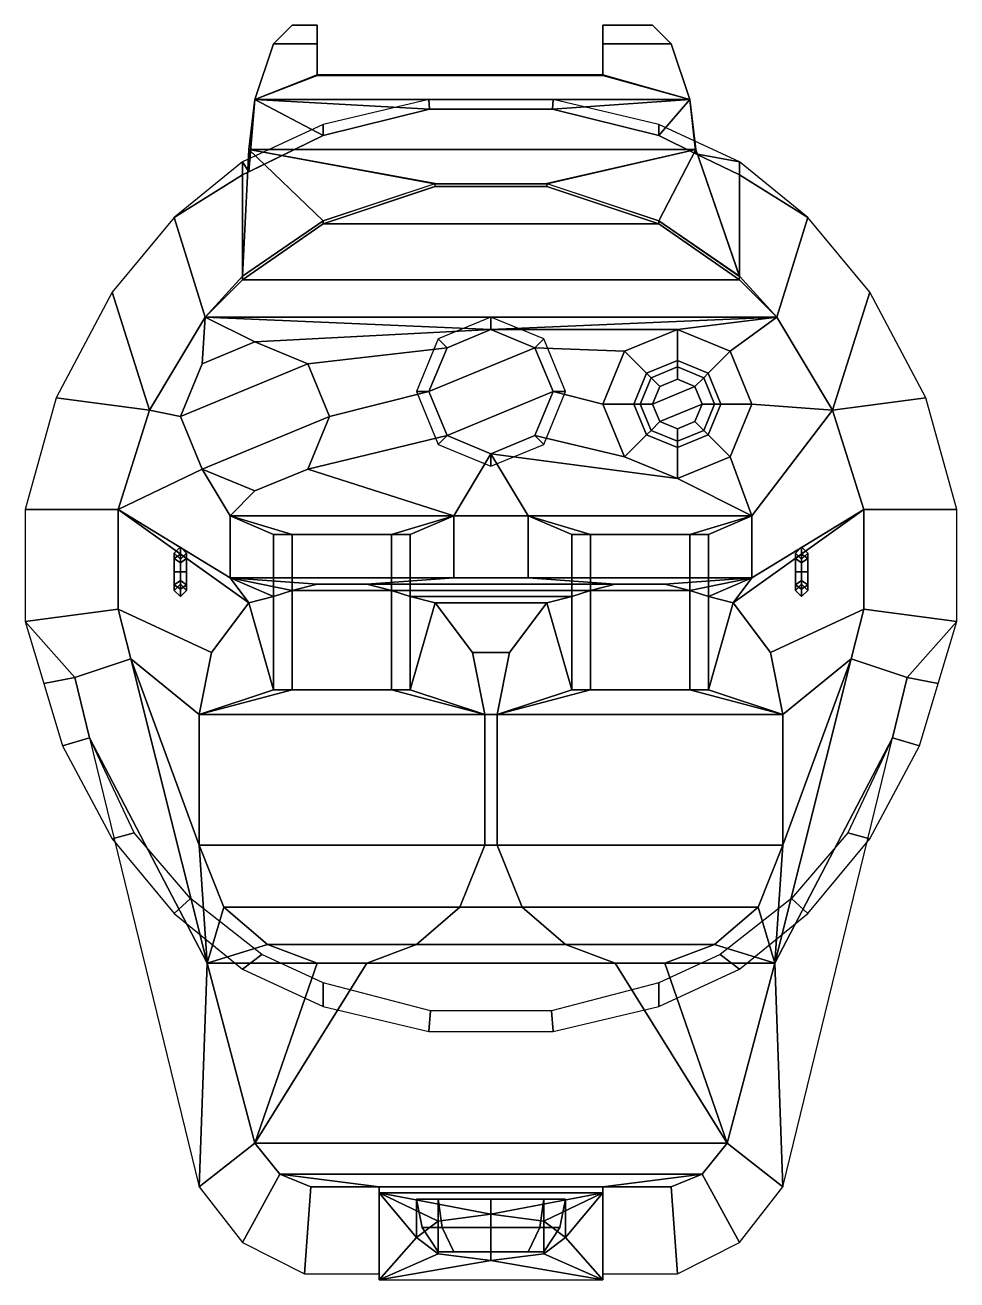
# Model space of a CAD drawing. Extents: x -0.75 to 0.75, y -1.14 to 0.88.
import ezdxf

# ---------------------------------------------------------------- set-up
doc = ezdxf.new("R2010")
doc.units = 0
doc.layers.add('TURRET', color=2, linetype='CONTINUOUS')

msp = doc.modelspace()

# ---------------------------------------------------------------- linework, layer by layer
at = {"layer": 'TURRET'}
for points in [[(-0.35, 0.85, 0.26), (-0.35, 0.85, 0.47), (-0.32, 0.88, 0.38), (-0.32, 0.88, 0.32)], [(-0.35, 0.85, 0.26), (-0.32, 0.88, 0.32), (-0.28, 0.88, 0.32), (-0.28, 0.85, 0.26)], [(-0.32, 0.88, 0.38), (-0.35, 0.85, 0.47), (-0.28, 0.85, 0.47), (-0.28, 0.88, 0.38)], [(-0.32, 0.88, 0.32), (-0.32, 0.88, 0.38), (-0.28, 0.88, 0.38), (-0.28, 0.88, 0.32)], [(-0.28, 0.88, 0.32), (-0.28, 0.88, 0.38), (-0.28, 0.85, 0.47), (-0.28, 0.85, 0.26)], [(0.26, 0.88, 0.38), (0.26, 0.88, 0.32), (0.18, 0.88, 0.32), (0.18, 0.88, 0.38)], [(0.26, 0.88, 0.32), (0.29, 0.85, 0.26), (0.18, 0.85, 0.26), (0.18, 0.88, 0.32)], [(0.29, 0.85, 0.47), (0.26, 0.88, 0.38), (0.18, 0.88, 0.38), (0.18, 0.85, 0.47)], [(0.18, 0.88, 0.38), (0.18, 0.88, 0.32), (0.18, 0.85, 0.26), (0.18, 0.85, 0.47)], [(0.29, 0.85, 0.47), (0.29, 0.85, 0.26), (0.26, 0.88, 0.32), (0.26, 0.88, 0.38)], [(-0.38, 0.76, 0.17), (-0.38, 0.76, 0.54), (-0.35, 0.85, 0.47), (-0.35, 0.85, 0.26)], [(-0.38, 0.76, 0.17), (-0.35, 0.85, 0.26), (-0.28, 0.85, 0.26), (-0.28, 0.8, 0.21)], [(-0.35, 0.85, 0.47), (-0.38, 0.76, 0.54), (-0.28, 0.7986, 0.51), (-0.28, 0.85, 0.47)], [(-0.28, 0.85, 0.26), (-0.28, 0.85, 0.47), (-0.28, 0.7986, 0.51), (-0.28, 0.8, 0.21)], [(0.29, 0.85, 0.26), (0.32, 0.76, 0.17), (0.18, 0.8, 0.2), (0.18, 0.85, 0.26)], [(0.32, 0.76, 0.54), (0.29, 0.85, 0.47), (0.18, 0.85, 0.47), (0.18, 0.7986, 0.51)], [(0.18, 0.85, 0.47), (0.18, 0.85, 0.26), (0.18, 0.8, 0.2), (0.18, 0.7986, 0.51)], [(0.32, 0.76, 0.54), (0.32, 0.76, 0.17), (0.29, 0.85, 0.26), (0.29, 0.85, 0.47)], [(0.32, 0.76, 0.17), (-0.38, 0.76, 0.17), (-0.28, 0.8, 0.21), (0.18, 0.8, 0.2)], [(-0.38, 0.76, 0.54), (0.32, 0.76, 0.54), (0.18, 0.7986, 0.51), (-0.28, 0.7986, 0.51)], [(0.18, 0.8, 0.2), (-0.28, 0.8, 0.21), (-0.28, 0.7986, 0.51), (0.18, 0.7986, 0.51)], [(-0.4, 0.6389, 0.09), (-0.39, 0.6438, 0.09), (-0.38, 0.76, 0.17), (-0.27, 0.7022, 0.09)], [(-0.39, 0.6438, 0.09), (-0.39, 0.68, 0.58), (-0.38, 0.76, 0.54), (-0.38, 0.76, 0.17)], [(-0.39, 0.68, 0.58), (0.33, 0.68, 0.58), (0.32, 0.76, 0.54), (-0.38, 0.76, 0.54)], [(0.0989, 0.7444, 0.09), (-0.0989, 0.7444, 0.09), (-0.38, 0.76, 0.17), (0.32, 0.76, 0.17)], [(-0.27, 0.7022, 0.09), (-0.38, 0.76, 0.17), (-0.38, 0.76, 0.17), (-0.0989, 0.7444, 0.09)], [(-0.27, 0.72, 0.02), (-0.27, 0.7022, 0.09), (-0.0989, 0.7444, 0.09), (-0.1, 0.76, 0.02)], [(-0.1, 0.76, 0.02), (-0.0989, 0.7444, 0.09), (0.0989, 0.7444, 0.09), (0.1, 0.76, 0.02)], [(0.1, 0.76, 0.02), (0.0989, 0.7444, 0.09), (0.27, 0.7022, 0.09), (0.27, 0.72, 0.02)], [(0.0989, 0.7444, 0.09), (0.32, 0.76, 0.17), (0.32, 0.76, 0.17), (0.27, 0.7022, 0.09)], [(0.27, 0.7022, 0.09), (0.32, 0.76, 0.17), (0.32, 0.76, 0.17), (0.33, 0.673, 0.09)], [(0.33, 0.68, 0.58), (0.33, 0.673, 0.09), (0.32, 0.76, 0.17), (0.32, 0.76, 0.54)], [(-0.4, 0.66, 0.02), (-0.39, 0.6438, 0.09), (-0.27, 0.7022, 0.09), (-0.27, 0.72, 0.02)], [(0.27, 0.72, 0.02), (0.27, 0.7022, 0.09), (0.33, 0.673, 0.09), (0.4, 0.66, 0.02)], [(-0.4, 0.6389, 0.09), (-0.4, 0.476, 0.63), (-0.39, 0.68, 0.58), (-0.39, 0.6438, 0.09)], [(-0.39, 0.68, 0.58), (-0.4, 0.476, 0.63), (-0.27, 0.5651, 0.63), (-0.39, 0.68, 0.58)], [(-0.39, 0.68, 0.58), (-0.0903, 0.6244, 0.63), (0.0897, 0.6244, 0.63), (0.33, 0.68, 0.58)], [(-0.39, 0.68, 0.58), (-0.27, 0.5651, 0.63), (-0.09, 0.6251, 0.63), (-0.39, 0.68, 0.58)], [(0.33, 0.68, 0.58), (0.09, 0.6251, 0.63), (0.27, 0.5651, 0.63), (0.33, 0.68, 0.58)], [(0.33, 0.68, 0.58), (0.27, 0.5651, 0.63), (0.4, 0.4751, 0.63), (0.33, 0.68, 0.58)], [(0.4, 0.476, 0.63), (0.4, 0.6389, 0.09), (0.33, 0.673, 0.09), (0.33, 0.68, 0.58)], [(0.4, 0.66, 0.02), (0.33, 0.673, 0.09), (0.4, 0.6389, 0.09), (0.4, 0.66, 0.02)], [(-0.51, 0.57, 0.02), (-0.51, 0.57, 0.02), (-0.4, 0.6389, 0.09), (-0.4, 0.66, 0.02)], [(-0.4, 0.66, 0.02), (-0.4, 0.6389, 0.09), (-0.39, 0.6438, 0.09), (-0.4, 0.66, 0.02)], [(0.4, 0.66, 0.02), (0.4, 0.6389, 0.09), (0.51, 0.57, 0.02)], [(-0.51, 0.57, 0.02), (-0.46, 0.41, 0.65), (-0.4, 0.476, 0.63), (-0.4, 0.6389, 0.09)], [(0.46, 0.41, 0.65), (0.51, 0.57, 0.02), (0.4, 0.6389, 0.09), (0.4, 0.476, 0.63)], [(-0.27, 0.5651, 0.63), (-0.27, 0.56, 0.65), (-0.09, 0.62, 0.65), (-0.0903, 0.6244, 0.63)], [(-0.0906, 0.62, 0.65), (-0.27, 0.56, 0.65), (0.27, 0.56, 0.65), (0.09, 0.62, 0.65)], [(-0.0903, 0.6244, 0.63), (-0.09, 0.62, 0.65), (0.09, 0.62, 0.65), (0.0903, 0.6244, 0.63)], [(0.0903, 0.6244, 0.63), (0.09, 0.62, 0.65), (0.27, 0.56, 0.65), (0.27, 0.5651, 0.63)], [(-0.61, 0.45, 0.02), (-0.55, 0.26, 0.65), (-0.46, 0.41, 0.65), (-0.51, 0.57, 0.02)], [(0.55, 0.26, 0.65), (0.61, 0.45, 0.02), (0.51, 0.57, 0.02), (0.46, 0.41, 0.65)], [(-0.4, 0.476, 0.63), (-0.4, 0.47, 0.65), (-0.27, 0.56, 0.65), (-0.27, 0.5651, 0.63)], [(-0.27, 0.56, 0.65), (-0.4, 0.47, 0.65), (0.4, 0.47, 0.65), (0.27, 0.56, 0.65)], [(0.27, 0.5651, 0.63), (0.27, 0.56, 0.65), (0.4, 0.47, 0.65), (0.4, 0.476, 0.63)], [(-0.46, 0.41, 0.65), (-0.46, 0.41, 0.65), (-0.4, 0.47, 0.65), (-0.4, 0.476, 0.63)], [(-0.4, 0.47, 0.65), (-0.46, 0.41, 0.65), (0.46, 0.41, 0.65), (0.4, 0.47, 0.65)], [(-0.7, 0.28, 0.02), (-0.55, 0.26, 0.65), (-0.55, 0.26, 0.65), (-0.61, 0.45, 0.02)], [(0.55, 0.26, 0.65), (0.7, 0.28, 0.02), (0.61, 0.45, 0.02), (0.55, 0.26, 0.65)], [(-0.46, 0.41, 0.65), (-0.55, 0.26, 0.65), (-0.5, 0.25, 0.65), (-0.4649, 0.3349, 0.65)], [(-0.46, 0.41, 0.65), (-0.46, 0.41, 0.65), (-0.4649, 0.3349, 0.65), (-0.38, 0.37, 0.65)], [(0, 0.39, 0.65), (-0.46, 0.41, 0.65), (-0.46, 0.41, 0.65), (-0.38, 0.37, 0.65)], [(0.46, 0.41, 0.65), (-0.46, 0.41, 0.65), (-0.46, 0.41, 0.65), (0, 0.39, 0.65)], [(0, 0.41, 0.69), (-0.0849, 0.3749, 0.69), (-0.0707, 0.3607, 0.73), (0, 0.39, 0.73)], [(0.0849, 0.3749, 0.69), (0, 0.41, 0.69), (0, 0.39, 0.73), (0.0707, 0.3607, 0.73)], [(0.46, 0.41, 0.65), (0.46, 0.41, 0.65), (0, 0.39, 0.65), (0.3, 0.39, 0.65)], [(0.46, 0.41, 0.65), (0.46, 0.41, 0.65), (0.3, 0.39, 0.65), (0.3849, 0.3549, 0.65)], [(0.55, 0.26, 0.65), (0.46, 0.41, 0.65), (0.3849, 0.3549, 0.65), (0.42, 0.27, 0.65)], [(-0.0707, 0.3607, 0.65), (0, 0.39, 0.65), (-0.38, 0.37, 0.65), (-0.2951, 0.3349, 0.65)], [(0, 0.39, 0.73), (-0.0707, 0.3607, 0.73), (-0.1, 0.29, 0.73), (0.0707, 0.3607, 0.73)], [(0, 0.39, 0.65), (-0.0707, 0.3607, 0.65), (-0.0707, 0.3607, 0.69), (0, 0.39, 0.69)], [(0.0707, 0.3607, 0.65), (0, 0.39, 0.65), (0, 0.39, 0.69), (0.0707, 0.3607, 0.69)], [(0.2151, 0.3549, 0.65), (0.3, 0.39, 0.65), (0, 0.39, 0.65), (0.0707, 0.3607, 0.65)], [(0.3, 0.39, 0.65), (0.2151, 0.3549, 0.65), (0.2151, 0.3549, 0.67), (0.3, 0.39, 0.67)], [(0.3, 0.39, 0.67), (0.2151, 0.3549, 0.67), (0.2505, 0.3195, 0.67), (0.3, 0.34, 0.67)], [(0.3849, 0.3549, 0.65), (0.3, 0.39, 0.65), (0.3, 0.39, 0.67), (0.3849, 0.3549, 0.67)], [(0.3849, 0.3549, 0.67), (0.3, 0.39, 0.67), (0.3, 0.34, 0.67), (0.3495, 0.3195, 0.67)], [(-0.38, 0.37, 0.67), (-0.4649, 0.3349, 0.67), (-0.5, 0.25, 0.67), (-0.2951, 0.3349, 0.67)], [(-0.38, 0.37, 0.65), (-0.4649, 0.3349, 0.65), (-0.4649, 0.3349, 0.67), (-0.38, 0.37, 0.67)], [(-0.2951, 0.3349, 0.65), (-0.38, 0.37, 0.65), (-0.38, 0.37, 0.67), (-0.2951, 0.3349, 0.67)], [(-0.0849, 0.3749, 0.69), (-0.12, 0.29, 0.69), (-0.1, 0.29, 0.73), (-0.0707, 0.3607, 0.73)], [(0.12, 0.29, 0.69), (0.0849, 0.3749, 0.69), (0.0707, 0.3607, 0.73), (0.1, 0.29, 0.73)], [(-0.1, 0.29, 0.65), (-0.0707, 0.3607, 0.65), (-0.2951, 0.3349, 0.65), (-0.26, 0.25, 0.65)], [(-0.0707, 0.3607, 0.65), (-0.1, 0.29, 0.65), (-0.1, 0.29, 0.69), (-0.0707, 0.3607, 0.69)], [(0.0707, 0.3607, 0.73), (-0.1, 0.29, 0.73), (-0.0707, 0.2193, 0.73), (0.1, 0.29, 0.73)], [(0.1, 0.29, 0.65), (0.0707, 0.3607, 0.65), (0.0707, 0.3607, 0.69), (0.1, 0.29, 0.69)], [(0.18, 0.27, 0.65), (0.2151, 0.3549, 0.65), (0.0707, 0.3607, 0.65), (0.1, 0.29, 0.65)], [(0.2151, 0.3549, 0.65), (0.18, 0.27, 0.65), (0.18, 0.27, 0.67), (0.2151, 0.3549, 0.67)], [(0.2151, 0.3549, 0.67), (0.18, 0.27, 0.67), (0.23, 0.27, 0.67), (0.2505, 0.3195, 0.67)], [(0.42, 0.27, 0.67), (0.3849, 0.3549, 0.67), (0.3495, 0.3195, 0.67), (0.37, 0.27, 0.67)], [(0.42, 0.27, 0.65), (0.3849, 0.3549, 0.65), (0.3849, 0.3549, 0.67), (0.42, 0.27, 0.67)], [(-0.4649, 0.3349, 0.65), (-0.5, 0.25, 0.65), (-0.5, 0.25, 0.67), (-0.4649, 0.3349, 0.67)], [(-0.2951, 0.3349, 0.67), (-0.5, 0.25, 0.67), (-0.4649, 0.1651, 0.67), (-0.26, 0.25, 0.67)], [(-0.26, 0.25, 0.65), (-0.2951, 0.3349, 0.65), (-0.2951, 0.3349, 0.67), (-0.26, 0.25, 0.67)], [(0.3, 0.34, 0.8), (0.2505, 0.3195, 0.8), (0.2576, 0.3124, 0.88), (0.3, 0.33, 0.88)], [(0.3, 0.34, 0.67), (0.2505, 0.3195, 0.67), (0.2505, 0.3195, 0.8), (0.3, 0.34, 0.8)], [(0.3, 0.33, 0.88), (0.2576, 0.3124, 0.88), (0.2717, 0.2983, 0.9), (0.3, 0.31, 0.9)], [(0.3495, 0.3195, 0.8), (0.3, 0.34, 0.8), (0.3, 0.33, 0.88), (0.3424, 0.3124, 0.88)], [(0.3495, 0.3195, 0.67), (0.3, 0.34, 0.67), (0.3, 0.34, 0.8), (0.3495, 0.3195, 0.8)], [(0.3424, 0.3124, 0.88), (0.3, 0.33, 0.88), (0.3, 0.31, 0.9), (0.3283, 0.2983, 0.9)], [(0.2505, 0.3195, 0.8), (0.23, 0.27, 0.8), (0.24, 0.27, 0.88), (0.2576, 0.3124, 0.88)], [(0.2505, 0.3195, 0.67), (0.23, 0.27, 0.67), (0.23, 0.27, 0.8), (0.2505, 0.3195, 0.8)], [(0.2576, 0.3124, 0.88), (0.24, 0.27, 0.88), (0.26, 0.27, 0.9), (0.2717, 0.2983, 0.9)], [(0.3, 0.31, 0.9), (0.2717, 0.2983, 0.9), (0.26, 0.27, 0.9), (0.3283, 0.2983, 0.9)], [(0.36, 0.27, 0.88), (0.3424, 0.3124, 0.88), (0.3283, 0.2983, 0.9), (0.34, 0.27, 0.9)], [(0.37, 0.27, 0.8), (0.3495, 0.3195, 0.8), (0.3424, 0.3124, 0.88), (0.36, 0.27, 0.88)], [(0.37, 0.27, 0.67), (0.3495, 0.3195, 0.67), (0.3495, 0.3195, 0.8), (0.37, 0.27, 0.8)], [(-0.0707, 0.2193, 0.65), (-0.1, 0.29, 0.65), (-0.26, 0.25, 0.65), (-0.2951, 0.1651, 0.65)], [(-0.12, 0.29, 0.69), (-0.0849, 0.2051, 0.69), (-0.0707, 0.2193, 0.73), (-0.1, 0.29, 0.73)], [(-0.1, 0.29, 0.65), (-0.0707, 0.2193, 0.65), (-0.0707, 0.2193, 0.69), (-0.1, 0.29, 0.69)], [(0.1, 0.29, 0.73), (-0.0707, 0.2193, 0.73), (0, 0.19, 0.73), (0.0707, 0.2193, 0.73)], [(0.0707, 0.2193, 0.65), (0.1, 0.29, 0.65), (0.1, 0.29, 0.69), (0.0707, 0.2193, 0.69)], [(0.0849, 0.2051, 0.69), (0.12, 0.29, 0.69), (0.1, 0.29, 0.73), (0.0707, 0.2193, 0.73)], [(0.2151, 0.1851, 0.65), (0.18, 0.27, 0.65), (0.1, 0.29, 0.65), (0.0707, 0.2193, 0.65)], [(0.3283, 0.2983, 0.9), (0.26, 0.27, 0.9), (0.2717, 0.2417, 0.9), (0.34, 0.27, 0.9)], [(-0.75, 0.1, 0.02), (-0.6, 0.1, 0.65), (-0.55, 0.26, 0.65), (-0.7, 0.28, 0.02)], [(0.18, 0.27, 0.65), (0.2151, 0.1851, 0.65), (0.2151, 0.1851, 0.67), (0.18, 0.27, 0.67)], [(0.18, 0.27, 0.67), (0.2151, 0.1851, 0.67), (0.2505, 0.2205, 0.67), (0.23, 0.27, 0.67)], [(0.23, 0.27, 0.8), (0.2505, 0.2205, 0.8), (0.2576, 0.2276, 0.88), (0.24, 0.27, 0.88)], [(0.23, 0.27, 0.67), (0.2505, 0.2205, 0.67), (0.2505, 0.2205, 0.8), (0.23, 0.27, 0.8)], [(0.24, 0.27, 0.88), (0.2576, 0.2276, 0.88), (0.2717, 0.2417, 0.9), (0.26, 0.27, 0.9)], [(0.34, 0.27, 0.9), (0.2717, 0.2417, 0.9), (0.3, 0.23, 0.9), (0.3283, 0.2417, 0.9)], [(0.3424, 0.2276, 0.88), (0.36, 0.27, 0.88), (0.34, 0.27, 0.9), (0.3283, 0.2417, 0.9)], [(0.3495, 0.2205, 0.8), (0.37, 0.27, 0.8), (0.36, 0.27, 0.88), (0.3424, 0.2276, 0.88)], [(0.3495, 0.2205, 0.67), (0.37, 0.27, 0.67), (0.37, 0.27, 0.8), (0.3495, 0.2205, 0.8)], [(0.3849, 0.1851, 0.67), (0.42, 0.27, 0.67), (0.37, 0.27, 0.67), (0.3495, 0.2205, 0.67)], [(0.3849, 0.1851, 0.65), (0.42, 0.27, 0.65), (0.42, 0.27, 0.67), (0.3849, 0.1851, 0.67)], [(0.42, 0.09, 0.65), (0.55, 0.26, 0.65), (0.42, 0.27, 0.65), (0.3849, 0.1851, 0.65)], [(0.6, 0.1, 0.65), (0.75, 0.1, 0.02), (0.7, 0.28, 0.02), (0.55, 0.26, 0.65)], [(-0.55, 0.26, 0.65), (-0.6, 0.1, 0.65), (-0.4649, 0.1651, 0.65), (-0.5, 0.25, 0.65)], [(-0.5, 0.25, 0.65), (-0.4649, 0.1651, 0.65), (-0.4649, 0.1651, 0.67), (-0.5, 0.25, 0.67)], [(-0.26, 0.25, 0.67), (-0.4649, 0.1651, 0.67), (-0.38, 0.13, 0.67), (-0.2951, 0.1651, 0.67)], [(-0.2951, 0.1651, 0.65), (-0.26, 0.25, 0.65), (-0.26, 0.25, 0.67), (-0.2951, 0.1651, 0.67)], [(0.55, 0.26, 0.65), (0.42, 0.09, 0.65), (0.42, -0.01, 0.65), (0.6, 0.1, 0.65)], [(0.2505, 0.2205, 0.8), (0.3, 0.2, 0.8), (0.3, 0.21, 0.88), (0.2576, 0.2276, 0.88)], [(0.2576, 0.2276, 0.88), (0.3, 0.21, 0.88), (0.3, 0.23, 0.9), (0.2717, 0.2417, 0.9)], [(0.3, 0.21, 0.88), (0.3424, 0.2276, 0.88), (0.3283, 0.2417, 0.9), (0.3, 0.23, 0.9)], [(0.3, 0.2, 0.8), (0.3495, 0.2205, 0.8), (0.3424, 0.2276, 0.88), (0.3, 0.21, 0.88)], [(-0.2951, 0.1651, 0.65), (-0.06, 0.09, 0.65), (0, 0.19, 0.65), (-0.0707, 0.2193, 0.65)], [(-0.0849, 0.2051, 0.69), (0, 0.17, 0.69), (0, 0.19, 0.73), (-0.0707, 0.2193, 0.73)], [(-0.0707, 0.2193, 0.65), (0, 0.19, 0.65), (0, 0.19, 0.69), (-0.0707, 0.2193, 0.69)], [(0, 0.19, 0.65), (0.0707, 0.2193, 0.65), (0.0707, 0.2193, 0.69), (0, 0.19, 0.69)], [(0, 0.17, 0.69), (0.0849, 0.2051, 0.69), (0.0707, 0.2193, 0.73), (0, 0.19, 0.73)], [(0.0707, 0.2193, 0.65), (0, 0.19, 0.65), (0.3, 0.15, 0.65), (0.2151, 0.1851, 0.65)], [(0.2151, 0.1851, 0.67), (0.3, 0.15, 0.67), (0.3, 0.2, 0.67), (0.2505, 0.2205, 0.67)], [(0.2505, 0.2205, 0.67), (0.3, 0.2, 0.67), (0.3, 0.2, 0.8), (0.2505, 0.2205, 0.8)], [(0.3, 0.2, 0.67), (0.3495, 0.2205, 0.67), (0.3495, 0.2205, 0.8), (0.3, 0.2, 0.8)], [(0.3, 0.15, 0.67), (0.3849, 0.1851, 0.67), (0.3495, 0.2205, 0.67), (0.3, 0.2, 0.67)], [(-0.06, 0.09, 0.65), (0.06, 0.09, 0.65), (0, 0.19, 0.65)], [(0, 0.19, 0.65), (0.06, 0.09, 0.65), (0.42, 0.09, 0.65), (0.3, 0.15, 0.65)], [(0.2151, 0.1851, 0.65), (0.3, 0.15, 0.65), (0.3, 0.15, 0.67), (0.2151, 0.1851, 0.67)], [(0.3, 0.15, 0.65), (0.3849, 0.1851, 0.65), (0.3849, 0.1851, 0.67), (0.3, 0.15, 0.67)], [(0.42, 0.09, 0.65), (0.42, 0.09, 0.65), (0.3849, 0.1851, 0.65), (0.3, 0.15, 0.65)], [(-0.6, 0.1, 0.65), (-0.42, -0.01, 0.65), (-0.42, 0.09, 0.65), (-0.4649, 0.1651, 0.65)], [(-0.4649, 0.1651, 0.65), (-0.38, 0.13, 0.65), (-0.38, 0.13, 0.67), (-0.4649, 0.1651, 0.67)], [(-0.42, 0.09, 0.65), (-0.42, 0.09, 0.65), (-0.38, 0.13, 0.65), (-0.4649, 0.1651, 0.65)], [(-0.42, 0.09, 0.65), (-0.06, 0.09, 0.65), (-0.2951, 0.1651, 0.65), (-0.38, 0.13, 0.65)], [(-0.38, 0.13, 0.65), (-0.2951, 0.1651, 0.65), (-0.2951, 0.1651, 0.67), (-0.38, 0.13, 0.67)], [(-0.75, -0.08, 0.02), (-0.6, -0.06, 0.65), (-0.6, 0.1, 0.65), (-0.75, 0.1, 0.02)], [(-0.6, -0.06, 0.65), (-0.45, -0.13, 0.65), (-0.39, -0.05, 0.65), (-0.6, 0.1, 0.65)], [(-0.6, 0.1, 0.65), (-0.39, -0.05, 0.65), (-0.42, -0.01, 0.65), (-0.6, 0.1, 0.65)], [(-0.42, 0.09, 0.65), (-0.42, 0.09, 0.68), (-0.06, 0.09, 0.68), (-0.06, 0.09, 0.65)], [(-0.42, -0.01, 0.65), (-0.42, -0.01, 0.68), (-0.42, 0.09, 0.68), (-0.42, 0.09, 0.65)], [(-0.42, 0.09, 0.68), (-0.32, 0.06, 0.68), (-0.16, 0.06, 0.68), (-0.06, 0.09, 0.68)], [(-0.42, -0.01, 0.68), (-0.35, -0.01, 0.68), (-0.35, 0.06, 0.68), (-0.42, 0.09, 0.68)], [(-0.42, 0.09, 0.68), (-0.35, 0.06, 0.68), (-0.32, 0.06, 0.68), (-0.42, 0.09, 0.68)], [(-0.06, 0.09, 0.68), (-0.16, 0.06, 0.68), (-0.13, 0.06, 0.68), (-0.06, 0.09, 0.68)], [(-0.06, 0.09, 0.68), (-0.13, 0.06, 0.68), (-0.13, -0.01, 0.68), (-0.06, -0.01, 0.68)], [(-0.06, 0.09, 0.65), (-0.06, 0.09, 0.68), (-0.06, -0.01, 0.68), (-0.06, -0.01, 0.65)], [(-0.06, -0.01, 0.65), (0.06, -0.01, 0.65), (0.06, 0.09, 0.65), (-0.06, 0.09, 0.65)], [(0.06, 0.09, 0.68), (0.13, 0.06, 0.68), (0.16, 0.06, 0.68), (0.06, 0.09, 0.68)], [(0.06, -0.01, 0.68), (0.13, -0.01, 0.68), (0.13, 0.06, 0.68), (0.06, 0.09, 0.68)], [(0.06, 0.09, 0.68), (0.16, 0.06, 0.68), (0.32, 0.06, 0.68), (0.42, 0.09, 0.68)], [(0.06, 0.09, 0.65), (0.06, 0.09, 0.68), (0.42, 0.09, 0.68), (0.42, 0.09, 0.65)], [(0.06, -0.01, 0.65), (0.06, -0.01, 0.68), (0.06, 0.09, 0.68), (0.06, 0.09, 0.65)], [(0.42, 0.09, 0.68), (0.32, 0.06, 0.68), (0.35, 0.06, 0.68), (0.42, 0.09, 0.68)], [(0.42, 0.09, 0.68), (0.35, 0.06, 0.68), (0.35, -0.01, 0.68), (0.42, -0.01, 0.68)], [(0.6, 0.1, 0.65), (0.39, -0.05, 0.65), (0.45, -0.13, 0.65), (0.6, -0.06, 0.65)], [(0.42, -0.01, 0.65), (0.39, -0.05, 0.65), (0.6, 0.1, 0.65), (0.42, -0.01, 0.65)], [(0.42, 0.09, 0.65), (0.42, 0.09, 0.68), (0.42, -0.01, 0.68), (0.42, -0.01, 0.65)], [(0.6, -0.06, 0.65), (0.75, -0.08, 0.02), (0.75, 0.1, 0.02), (0.6, 0.1, 0.65)], [(-0.35, -0.01, 0.68), (-0.35, -0.19, 0.7), (-0.35, 0.06, 0.7), (-0.35, 0.06, 0.68)], [(-0.35, 0.06, 0.68), (-0.35, 0.06, 0.7), (-0.32, 0.06, 0.7), (-0.32, 0.06, 0.68)], [(-0.32, -0.19, 0.7), (-0.32, 0.06, 0.7), (-0.35, 0.06, 0.7), (-0.35, -0.19, 0.7)], [(-0.32, 0.06, 0.68), (-0.32, -0.01, 0.68), (-0.16, -0.01, 0.68), (-0.16, 0.06, 0.68)], [(-0.32, 0.06, 0.68), (-0.32, 0.06, 0.7), (-0.32, -0.19, 0.7), (-0.32, -0.01, 0.68)], [(-0.13, -0.19, 0.7), (-0.13, 0.06, 0.7), (-0.16, 0.06, 0.7), (-0.16, -0.19, 0.7)], [(-0.16, -0.01, 0.68), (-0.16, -0.19, 0.7), (-0.16, 0.06, 0.7), (-0.16, 0.06, 0.68)], [(-0.16, 0.06, 0.68), (-0.16, 0.06, 0.7), (-0.13, 0.06, 0.7), (-0.13, 0.06, 0.68)], [(-0.13, 0.06, 0.68), (-0.13, 0.06, 0.7), (-0.13, -0.19, 0.7), (-0.13, -0.01, 0.68)], [(0.16, -0.19, 0.7), (0.16, 0.06, 0.7), (0.13, 0.06, 0.7), (0.13, -0.19, 0.7)], [(0.13, 0.06, 0.68), (0.13, 0.06, 0.7), (0.16, 0.06, 0.7), (0.16, 0.06, 0.68)], [(0.13, -0.01, 0.68), (0.13, -0.19, 0.7), (0.13, 0.06, 0.7), (0.13, 0.06, 0.68)], [(0.16, 0.06, 0.68), (0.16, 0.06, 0.7), (0.16, -0.19, 0.7), (0.16, -0.01, 0.68)], [(0.16, 0.06, 0.68), (0.16, -0.01, 0.68), (0.32, -0.01, 0.68), (0.32, 0.06, 0.68)], [(0.32, 0.06, 0.68), (0.32, 0.06, 0.7), (0.35, 0.06, 0.7), (0.35, 0.06, 0.68)], [(0.32, -0.01, 0.68), (0.32, -0.19, 0.7), (0.32, 0.06, 0.7), (0.32, 0.06, 0.68)], [(0.35, -0.19, 0.7), (0.35, 0.06, 0.7), (0.32, 0.06, 0.7), (0.32, -0.19, 0.7)], [(0.35, 0.06, 0.68), (0.35, 0.06, 0.7), (0.35, -0.19, 0.7), (0.35, -0.01, 0.68)], [(-0.5, 0.04, 0.69), (-0.51, 0.03, 0.69), (-0.51, 0.0212, 0.7112), (-0.5, 0.0283, 0.7183)], [(-0.5, 0.04, 0.65), (-0.51, 0.03, 0.65), (-0.51, 0.03, 0.69), (-0.5, 0.04, 0.69)], [(-0.51, 0.03, 0.69), (-0.5, 0.02, 0.69), (-0.5, 0.0141, 0.7041), (-0.51, 0.0212, 0.7112)], [(-0.51, 0.03, 0.65), (-0.5, 0.02, 0.65), (-0.5, 0.02, 0.69), (-0.51, 0.03, 0.69)], [(-0.5, 0.0283, 0.7183), (-0.51, 0.0212, 0.7112), (-0.51, 0, 0.72), (-0.5, 0, 0.73)], [(-0.51, 0.0212, 0.7112), (-0.5, 0.0141, 0.7041), (-0.5, 0, 0.71), (-0.51, 0, 0.72)], [(-0.49, 0.03, 0.69), (-0.5, 0.04, 0.69), (-0.5, 0.0283, 0.7183), (-0.49, 0.0212, 0.7112)], [(-0.49, 0.03, 0.65), (-0.5, 0.04, 0.65), (-0.5, 0.04, 0.69), (-0.49, 0.03, 0.69)], [(-0.5, 0.02, 0.69), (-0.49, 0.03, 0.69), (-0.49, 0.0212, 0.7112), (-0.5, 0.0141, 0.7041)], [(-0.5, 0.02, 0.65), (-0.49, 0.03, 0.65), (-0.49, 0.03, 0.69), (-0.5, 0.02, 0.69)], [(-0.49, 0.0212, 0.7112), (-0.5, 0.0283, 0.7183), (-0.5, 0, 0.73), (-0.49, 0, 0.72)], [(-0.5, 0.0141, 0.7041), (-0.49, 0.0212, 0.7112), (-0.49, 0, 0.72), (-0.5, 0, 0.71)], [(0.5, 0.04, 0.69), (0.49, 0.03, 0.69), (0.49, 0.0212, 0.7112), (0.5, 0.0283, 0.7183)], [(0.5, 0.04, 0.65), (0.49, 0.03, 0.65), (0.49, 0.03, 0.69), (0.5, 0.04, 0.69)], [(0.49, 0.03, 0.69), (0.5, 0.02, 0.69), (0.5, 0.0141, 0.7041), (0.49, 0.0212, 0.7112)], [(0.49, 0.03, 0.65), (0.5, 0.02, 0.65), (0.5, 0.02, 0.69), (0.49, 0.03, 0.69)], [(0.5, 0.0283, 0.7183), (0.49, 0.0212, 0.7112), (0.49, 0, 0.72), (0.5, 0, 0.73)], [(0.49, 0.0212, 0.7112), (0.5, 0.0141, 0.7041), (0.5, 0, 0.71), (0.49, 0, 0.72)], [(0.51, 0.03, 0.69), (0.5, 0.04, 0.69), (0.5, 0.0283, 0.7183), (0.51, 0.0212, 0.7112)], [(0.51, 0.03, 0.65), (0.5, 0.04, 0.65), (0.5, 0.04, 0.69), (0.51, 0.03, 0.69)], [(0.5, 0.02, 0.69), (0.51, 0.03, 0.69), (0.51, 0.0212, 0.7112), (0.5, 0.0141, 0.7041)], [(0.5, 0.02, 0.65), (0.51, 0.03, 0.65), (0.51, 0.03, 0.69), (0.5, 0.02, 0.69)], [(0.51, 0.0212, 0.7112), (0.5, 0.0283, 0.7183), (0.5, 0, 0.73), (0.51, 0, 0.72)], [(0.5, 0.0141, 0.7041), (0.51, 0.0212, 0.7112), (0.51, 0, 0.72), (0.5, 0, 0.71)], [(-0.51, 0, 0.72), (-0.5, 0, 0.71), (-0.5, -0.0141, 0.7041), (-0.51, -0.0212, 0.7112)], [(-0.5, 0, 0.73), (-0.51, 0, 0.72), (-0.51, -0.0212, 0.7112), (-0.5, -0.0283, 0.7183)], [(-0.5, 0, 0.71), (-0.49, 0, 0.72), (-0.49, -0.0212, 0.7112), (-0.5, -0.0141, 0.7041)], [(-0.49, 0, 0.72), (-0.5, 0, 0.73), (-0.5, -0.0283, 0.7183), (-0.49, -0.0212, 0.7112)], [(0.49, 0, 0.72), (0.5, 0, 0.71), (0.5, -0.0141, 0.7041), (0.49, -0.0212, 0.7112)], [(0.5, 0, 0.73), (0.49, 0, 0.72), (0.49, -0.0212, 0.7112), (0.5, -0.0283, 0.7183)], [(0.5, 0, 0.71), (0.51, 0, 0.72), (0.51, -0.0212, 0.7112), (0.5, -0.0141, 0.7041)], [(0.51, 0, 0.72), (0.5, 0, 0.73), (0.5, -0.0283, 0.7183), (0.51, -0.0212, 0.7112)], [(-0.51, -0.0212, 0.7112), (-0.5, -0.0141, 0.7041), (-0.5, -0.02, 0.69), (-0.51, -0.03, 0.69)], [(-0.5, -0.02, 0.65), (-0.51, -0.03, 0.65), (-0.51, -0.03, 0.69), (-0.5, -0.02, 0.69)], [(-0.5, -0.0141, 0.7041), (-0.49, -0.0212, 0.7112), (-0.49, -0.03, 0.69), (-0.5, -0.02, 0.69)], [(-0.49, -0.03, 0.65), (-0.5, -0.02, 0.65), (-0.5, -0.02, 0.69), (-0.49, -0.03, 0.69)], [(-0.06, -0.01, 0.65), (-0.06, -0.01, 0.68), (-0.42, -0.01, 0.68), (-0.42, -0.01, 0.65)], [(-0.42, -0.01, 0.65), (-0.28, -0.02, 0.65), (-0.2, -0.02, 0.65), (-0.06, -0.01, 0.65)], [(-0.42, -0.01, 0.65), (-0.32, -0.03, 0.65), (-0.28, -0.02, 0.65), (-0.42, -0.01, 0.65)], [(-0.42, -0.01, 0.65), (-0.35, -0.04, 0.65), (-0.32, -0.03, 0.65), (-0.42, -0.01, 0.65)], [(-0.42, -0.01, 0.65), (-0.39, -0.05, 0.65), (-0.35, -0.04, 0.65), (-0.42, -0.01, 0.65)], [(-0.35, -0.19, 0.68), (-0.35, -0.19, 0.7), (-0.35, -0.01, 0.68)], [(-0.32, -0.01, 0.68), (-0.32, -0.01, 0.68), (-0.32, -0.19, 0.7), (-0.32, -0.19, 0.68)], [(-0.32, -0.03, 0.65), (-0.32, -0.03, 0.68), (-0.28, -0.02, 0.68), (-0.28, -0.02, 0.65)], [(-0.16, -0.03, 0.68), (-0.2, -0.02, 0.68), (-0.28, -0.02, 0.68), (-0.32, -0.03, 0.68)], [(-0.28, -0.02, 0.65), (-0.28, -0.02, 0.68), (-0.2, -0.02, 0.68), (-0.2, -0.02, 0.65)], [(-0.2, -0.02, 0.65), (0.2, -0.02, 0.65), (0.06, -0.01, 0.65), (-0.06, -0.01, 0.65)], [(-0.2, -0.02, 0.65), (-0.2, -0.02, 0.68), (-0.16, -0.03, 0.68), (-0.16, -0.03, 0.65)], [(-0.16, -0.03, 0.65), (0.16, -0.03, 0.65), (0.2, -0.02, 0.65), (-0.2, -0.02, 0.65)], [(-0.16, -0.19, 0.68), (-0.16, -0.19, 0.7), (-0.16, -0.01, 0.68)], [(-0.13, -0.01, 0.68), (-0.13, -0.01, 0.68), (-0.13, -0.19, 0.7), (-0.13, -0.19, 0.68)], [(0.42, -0.01, 0.65), (0.42, -0.01, 0.68), (0.06, -0.01, 0.68), (0.06, -0.01, 0.65)], [(0.06, -0.01, 0.65), (0.2, -0.02, 0.65), (0.28, -0.02, 0.65), (0.42, -0.01, 0.65)], [(0.13, -0.19, 0.68), (0.13, -0.19, 0.7), (0.13, -0.01, 0.68)], [(0.16, -0.01, 0.68), (0.16, -0.01, 0.68), (0.16, -0.19, 0.7), (0.16, -0.19, 0.68)], [(0.32, -0.03, 0.68), (0.28, -0.02, 0.68), (0.2, -0.02, 0.68), (0.16, -0.03, 0.68)], [(0.16, -0.03, 0.65), (0.16, -0.03, 0.68), (0.2, -0.02, 0.68), (0.2, -0.02, 0.65)], [(0.2, -0.02, 0.65), (0.2, -0.02, 0.68), (0.28, -0.02, 0.68), (0.28, -0.02, 0.65)], [(0.42, -0.01, 0.65), (0.28, -0.02, 0.65), (0.32, -0.03, 0.65), (0.42, -0.01, 0.65)], [(0.28, -0.02, 0.65), (0.28, -0.02, 0.68), (0.32, -0.03, 0.68), (0.32, -0.03, 0.65)], [(0.32, -0.19, 0.68), (0.32, -0.19, 0.7), (0.32, -0.01, 0.68)], [(0.42, -0.01, 0.65), (0.32, -0.03, 0.65), (0.35, -0.04, 0.65), (0.42, -0.01, 0.65)], [(0.35, -0.01, 0.68), (0.35, -0.01, 0.68), (0.35, -0.19, 0.7), (0.35, -0.19, 0.68)], [(0.42, -0.01, 0.65), (0.35, -0.04, 0.65), (0.39, -0.05, 0.65), (0.42, -0.01, 0.65)], [(0.49, -0.0212, 0.7112), (0.5, -0.0141, 0.7041), (0.5, -0.02, 0.69), (0.49, -0.03, 0.69)], [(0.5, -0.02, 0.65), (0.49, -0.03, 0.65), (0.49, -0.03, 0.69), (0.5, -0.02, 0.69)], [(0.5, -0.0141, 0.7041), (0.51, -0.0212, 0.7112), (0.51, -0.03, 0.69), (0.5, -0.02, 0.69)], [(0.51, -0.03, 0.65), (0.5, -0.02, 0.65), (0.5, -0.02, 0.69), (0.51, -0.03, 0.69)], [(-0.5, -0.0283, 0.7183), (-0.51, -0.0212, 0.7112), (-0.51, -0.03, 0.69), (-0.5, -0.04, 0.69)], [(-0.51, -0.03, 0.65), (-0.5, -0.04, 0.65), (-0.5, -0.04, 0.69), (-0.51, -0.03, 0.69)], [(-0.49, -0.0212, 0.7112), (-0.5, -0.0283, 0.7183), (-0.5, -0.04, 0.69), (-0.49, -0.03, 0.69)], [(-0.5, -0.04, 0.65), (-0.49, -0.03, 0.65), (-0.49, -0.03, 0.69), (-0.5, -0.04, 0.69)], [(-0.39, -0.05, 0.65), (-0.39, -0.05, 0.68), (-0.35, -0.04, 0.68), (-0.35, -0.04, 0.65)], [(-0.35, -0.19, 0.68), (-0.35, -0.04, 0.68), (-0.39, -0.05, 0.68), (-0.35, -0.19, 0.68)], [(-0.35, -0.04, 0.65), (-0.35, -0.04, 0.68), (-0.32, -0.03, 0.68), (-0.32, -0.03, 0.65)], [(-0.16, -0.19, 0.68), (-0.16, -0.03, 0.68), (-0.32, -0.03, 0.68), (-0.32, -0.19, 0.68)], [(-0.16, -0.03, 0.65), (-0.16, -0.03, 0.68), (-0.13, -0.04, 0.68), (-0.13, -0.04, 0.65)], [(-0.13, -0.04, 0.65), (0.13, -0.04, 0.65), (0.16, -0.03, 0.65), (-0.16, -0.03, 0.65)], [(-0.13, -0.04, 0.65), (-0.13, -0.04, 0.68), (-0.09, -0.05, 0.68), (-0.09, -0.05, 0.65)], [(-0.13, -0.19, 0.68), (-0.09, -0.05, 0.68), (-0.13, -0.04, 0.68), (-0.13, -0.19, 0.68)], [(-0.09, -0.05, 0.65), (0.09, -0.05, 0.65), (0.13, -0.04, 0.65), (-0.13, -0.04, 0.65)], [(0.13, -0.19, 0.68), (0.13, -0.04, 0.68), (0.09, -0.05, 0.68), (0.13, -0.19, 0.68)], [(0.09, -0.05, 0.65), (0.09, -0.05, 0.68), (0.13, -0.04, 0.68), (0.13, -0.04, 0.65)], [(0.13, -0.04, 0.65), (0.13, -0.04, 0.68), (0.16, -0.03, 0.68), (0.16, -0.03, 0.65)], [(0.32, -0.19, 0.68), (0.32, -0.03, 0.68), (0.16, -0.03, 0.68), (0.16, -0.19, 0.68)], [(0.32, -0.03, 0.65), (0.32, -0.03, 0.68), (0.35, -0.04, 0.68), (0.35, -0.04, 0.65)], [(0.35, -0.19, 0.68), (0.39, -0.05, 0.68), (0.35, -0.04, 0.68), (0.35, -0.19, 0.68)], [(0.35, -0.04, 0.65), (0.35, -0.04, 0.68), (0.39, -0.05, 0.68), (0.39, -0.05, 0.65)], [(0.5, -0.0283, 0.7183), (0.49, -0.0212, 0.7112), (0.49, -0.03, 0.69), (0.5, -0.04, 0.69)], [(0.49, -0.03, 0.65), (0.5, -0.04, 0.65), (0.5, -0.04, 0.69), (0.49, -0.03, 0.69)], [(0.51, -0.0212, 0.7112), (0.5, -0.0283, 0.7183), (0.5, -0.04, 0.69), (0.51, -0.03, 0.69)], [(0.5, -0.04, 0.65), (0.51, -0.03, 0.65), (0.51, -0.03, 0.69), (0.5, -0.04, 0.69)], [(-0.67, -0.17, 0.17), (-0.58, -0.14, 0.65), (-0.6, -0.06, 0.65), (-0.75, -0.08, 0.02)], [(-0.58, -0.14, 0.65), (-0.47, -0.23, 0.65), (-0.45, -0.13, 0.65), (-0.6, -0.06, 0.65)], [(-0.35, -0.19, 0.68), (-0.39, -0.05, 0.68), (-0.45, -0.13, 0.68), (-0.47, -0.23, 0.68)], [(-0.45, -0.13, 0.65), (-0.45, -0.13, 0.68), (-0.39, -0.05, 0.68), (-0.39, -0.05, 0.65)], [(-0.03, -0.13, 0.68), (-0.09, -0.05, 0.68), (-0.13, -0.19, 0.68), (-0.01, -0.23, 0.68)], [(-0.09, -0.05, 0.65), (-0.09, -0.05, 0.68), (-0.03, -0.13, 0.68), (-0.03, -0.13, 0.65)], [(-0.03, -0.13, 0.65), (0.03, -0.13, 0.65), (0.09, -0.05, 0.65), (-0.09, -0.05, 0.65)], [(0.13, -0.19, 0.68), (0.09, -0.05, 0.68), (0.03, -0.13, 0.68), (0.01, -0.23, 0.68)], [(0.03, -0.13, 0.65), (0.03, -0.13, 0.68), (0.09, -0.05, 0.68), (0.09, -0.05, 0.65)], [(0.45, -0.13, 0.68), (0.39, -0.05, 0.68), (0.35, -0.19, 0.68), (0.47, -0.23, 0.68)], [(0.39, -0.05, 0.65), (0.39, -0.05, 0.68), (0.45, -0.13, 0.68), (0.45, -0.13, 0.65)], [(0.6, -0.06, 0.65), (0.45, -0.13, 0.65), (0.47, -0.23, 0.65), (0.58, -0.14, 0.65)], [(0.58, -0.14, 0.65), (0.67, -0.17, 0.17), (0.75, -0.08, 0.02), (0.6, -0.06, 0.65)], [(-0.72, -0.18, 0.02), (-0.67, -0.17, 0.17), (-0.75, -0.08, 0.02)], [(0.67, -0.17, 0.17), (0.72, -0.18, 0.02), (0.72, -0.18, 0.02), (0.75, -0.08, 0.02)], [(-0.6462, -0.2675, 0.17), (-0.4569, -0.63, 0.65), (-0.58, -0.14, 0.65), (-0.67, -0.17, 0.17)], [(-0.58, -0.14, 0.65), (-0.47, -0.44, 0.65), (-0.47, -0.23, 0.65), (-0.58, -0.14, 0.65)], [(-0.4569, -0.63, 0.65), (-0.47, -0.44, 0.65), (-0.58, -0.14, 0.65), (-0.4569, -0.63, 0.65)], [(-0.47, -0.23, 0.65), (-0.47, -0.23, 0.68), (-0.45, -0.13, 0.68), (-0.45, -0.13, 0.65)], [(-0.03, -0.13, 0.65), (-0.03, -0.13, 0.68), (-0.01, -0.23, 0.68), (-0.01, -0.23, 0.65)], [(-0.01, -0.23, 0.65), (0.01, -0.23, 0.65), (0.03, -0.13, 0.65), (-0.03, -0.13, 0.65)], [(0.01, -0.23, 0.65), (0.01, -0.23, 0.68), (0.03, -0.13, 0.68), (0.03, -0.13, 0.65)], [(0.45, -0.13, 0.65), (0.45, -0.13, 0.68), (0.47, -0.23, 0.68), (0.47, -0.23, 0.65)], [(0.4569, -0.63, 0.65), (0.6462, -0.2675, 0.17), (0.67, -0.17, 0.17), (0.58, -0.14, 0.65)], [(0.4569, -0.63, 0.65), (0.58, -0.14, 0.65), (0.47, -0.44, 0.65), (0.4569, -0.63, 0.65)], [(0.58, -0.14, 0.65), (0.47, -0.23, 0.65), (0.47, -0.44, 0.65), (0.58, -0.14, 0.65)], [(-0.69, -0.28, 0.02), (-0.6462, -0.2675, 0.17), (-0.67, -0.17, 0.17), (-0.72, -0.18, 0.02)], [(0.72, -0.18, 0.02), (0.67, -0.17, 0.17), (0.6462, -0.2675, 0.17), (0.69, -0.28, 0.02)], [(-0.01, -0.23, 0.68), (-0.16, -0.19, 0.68), (-0.32, -0.19, 0.68), (-0.47, -0.23, 0.68)], [(-0.47, -0.23, 0.68), (-0.32, -0.19, 0.68), (-0.35, -0.19, 0.68), (-0.47, -0.23, 0.68)], [(-0.32, -0.19, 0.68), (-0.32, -0.19, 0.7), (-0.35, -0.19, 0.7), (-0.35, -0.19, 0.68)], [(-0.13, -0.19, 0.68), (-0.13, -0.19, 0.7), (-0.16, -0.19, 0.7), (-0.16, -0.19, 0.68)], [(-0.01, -0.23, 0.68), (-0.13, -0.19, 0.68), (-0.16, -0.19, 0.68), (-0.01, -0.23, 0.68)], [(0.01, -0.23, 0.68), (0.16, -0.19, 0.68), (0.13, -0.19, 0.68), (0.01, -0.23, 0.68)], [(0.47, -0.23, 0.68), (0.32, -0.19, 0.68), (0.16, -0.19, 0.68), (0.01, -0.23, 0.68)], [(0.16, -0.19, 0.68), (0.16, -0.19, 0.7), (0.13, -0.19, 0.7), (0.13, -0.19, 0.68)], [(0.47, -0.23, 0.68), (0.35, -0.19, 0.68), (0.32, -0.19, 0.68), (0.47, -0.23, 0.68)], [(0.35, -0.19, 0.68), (0.35, -0.19, 0.7), (0.32, -0.19, 0.7), (0.32, -0.19, 0.68)], [(-0.47, -0.44, 0.65), (-0.47, -0.44, 0.68), (-0.47, -0.23, 0.68), (-0.47, -0.23, 0.65)], [(-0.01, -0.44, 0.68), (-0.01, -0.23, 0.68), (-0.47, -0.23, 0.68), (-0.47, -0.44, 0.68)], [(-0.01, -0.23, 0.65), (-0.01, -0.23, 0.68), (-0.01, -0.44, 0.68), (-0.01, -0.44, 0.65)], [(-0.01, -0.44, 0.65), (0.01, -0.44, 0.65), (0.01, -0.23, 0.65), (-0.01, -0.23, 0.65)], [(0.47, -0.44, 0.68), (0.47, -0.23, 0.68), (0.01, -0.23, 0.68), (0.01, -0.44, 0.68)], [(0.01, -0.44, 0.65), (0.01, -0.44, 0.68), (0.01, -0.23, 0.68), (0.01, -0.23, 0.65)], [(0.47, -0.23, 0.65), (0.47, -0.23, 0.68), (0.47, -0.44, 0.68), (0.47, -0.44, 0.65)], [(-0.61, -0.43, 0.02), (-0.5743, -0.4205, 0.17), (-0.6462, -0.2675, 0.17), (-0.69, -0.28, 0.02)], [(-0.47, -0.99, 0.17), (-0.4569, -0.63, 0.65), (-0.6462, -0.2675, 0.17), (-0.47, -0.99, 0.17)], [(0.4569, -0.63, 0.65), (0.47, -0.99, 0.17), (0.47, -0.99, 0.17), (0.6462, -0.2675, 0.17)], [(0.69, -0.28, 0.02), (0.6462, -0.2675, 0.17), (0.5743, -0.4205, 0.17), (0.61, -0.43, 0.02)], [(-0.51, -0.55, 0.02), (-0.4838, -0.5262, 0.17), (-0.5743, -0.4205, 0.17), (-0.61, -0.43, 0.02)], [(0.61, -0.43, 0.02), (0.5743, -0.4205, 0.17), (0.4838, -0.5262, 0.17), (0.51, -0.55, 0.02)], [(-0.43, -0.54, 0.65), (-0.43, -0.54, 0.68), (-0.47, -0.44, 0.68), (-0.47, -0.44, 0.65)], [(-0.05, -0.54, 0.68), (-0.01, -0.44, 0.68), (-0.47, -0.44, 0.68), (-0.43, -0.54, 0.68)], [(-0.4569, -0.63, 0.65), (-0.43, -0.54, 0.65), (-0.47, -0.44, 0.65), (-0.4569, -0.63, 0.65)], [(-0.01, -0.44, 0.65), (-0.01, -0.44, 0.68), (-0.05, -0.54, 0.68), (-0.05, -0.54, 0.65)], [(-0.05, -0.54, 0.65), (0.05, -0.54, 0.65), (0.01, -0.44, 0.65), (-0.01, -0.44, 0.65)], [(0.43, -0.54, 0.68), (0.47, -0.44, 0.68), (0.01, -0.44, 0.68), (0.05, -0.54, 0.68)], [(0.05, -0.54, 0.65), (0.05, -0.54, 0.68), (0.01, -0.44, 0.68), (0.01, -0.44, 0.65)], [(0.47, -0.44, 0.65), (0.47, -0.44, 0.68), (0.43, -0.54, 0.68), (0.43, -0.54, 0.65)], [(0.4569, -0.63, 0.65), (0.47, -0.44, 0.65), (0.43, -0.54, 0.65), (0.4569, -0.63, 0.65)], [(-0.4, -0.64, 0.02), (-0.369, -0.6162, 0.17), (-0.4838, -0.5262, 0.17), (-0.51, -0.55, 0.02)], [(-0.4569, -0.63, 0.65), (-0.36, -0.6, 0.65), (-0.43, -0.54, 0.65), (-0.4569, -0.63, 0.65)], [(-0.36, -0.6, 0.65), (-0.36, -0.6, 0.68), (-0.43, -0.54, 0.68), (-0.43, -0.54, 0.65)], [(-0.12, -0.6, 0.68), (-0.05, -0.54, 0.68), (-0.43, -0.54, 0.68), (-0.36, -0.6, 0.68)], [(-0.05, -0.54, 0.65), (-0.05, -0.54, 0.68), (-0.12, -0.6, 0.68), (-0.12, -0.6, 0.65)], [(-0.12, -0.6, 0.65), (0.12, -0.6, 0.65), (0.05, -0.54, 0.65), (-0.05, -0.54, 0.65)], [(0.36, -0.6, 0.68), (0.43, -0.54, 0.68), (0.05, -0.54, 0.68), (0.12, -0.6, 0.68)], [(0.12, -0.6, 0.65), (0.12, -0.6, 0.68), (0.05, -0.54, 0.68), (0.05, -0.54, 0.65)], [(0.43, -0.54, 0.65), (0.43, -0.54, 0.68), (0.36, -0.6, 0.68), (0.36, -0.6, 0.65)], [(0.4569, -0.63, 0.65), (0.43, -0.54, 0.65), (0.36, -0.6, 0.65), (0.4569, -0.63, 0.65)], [(0.51, -0.55, 0.02), (0.4838, -0.5262, 0.17), (0.369, -0.6162, 0.17), (0.4, -0.64, 0.02)], [(-0.4569, -0.63, 0.65), (-0.28, -0.63, 0.65), (-0.36, -0.6, 0.65), (-0.4569, -0.63, 0.65)], [(-0.28, -0.63, 0.65), (-0.28, -0.63, 0.68), (-0.36, -0.6, 0.68), (-0.36, -0.6, 0.65)], [(-0.2, -0.63, 0.68), (-0.12, -0.6, 0.68), (-0.36, -0.6, 0.68), (-0.28, -0.63, 0.68)], [(-0.12, -0.6, 0.65), (-0.12, -0.6, 0.68), (-0.2, -0.63, 0.68), (-0.2, -0.63, 0.65)], [(-0.2, -0.63, 0.65), (0.2, -0.63, 0.65), (0.12, -0.6, 0.65), (-0.12, -0.6, 0.65)], [(0.28, -0.63, 0.68), (0.36, -0.6, 0.68), (0.12, -0.6, 0.68), (0.2, -0.63, 0.68)], [(0.2, -0.63, 0.65), (0.2, -0.63, 0.68), (0.12, -0.6, 0.68), (0.12, -0.6, 0.65)], [(0.36, -0.6, 0.65), (0.36, -0.6, 0.68), (0.28, -0.63, 0.68), (0.28, -0.63, 0.65)], [(0.4569, -0.63, 0.65), (0.36, -0.6, 0.65), (0.28, -0.63, 0.65), (0.4569, -0.63, 0.65)], [(-0.27, -0.7, 0.02), (-0.27, -0.6619, 0.17), (-0.369, -0.6162, 0.17), (-0.4, -0.64, 0.02)], [(0.4, -0.64, 0.02), (0.369, -0.6162, 0.17), (0.27, -0.6619, 0.17), (0.27, -0.7, 0.02)], [(-0.47, -0.99, 0.17), (-0.38, -0.92, 0.62), (-0.4569, -0.63, 0.65), (-0.47, -0.99, 0.17)], [(-0.38, -0.92, 0.62), (-0.28, -0.63, 0.65), (-0.4569, -0.63, 0.65), (-0.38, -0.92, 0.62)], [(0.38, -0.92, 0.62), (0.2, -0.63, 0.65), (-0.2, -0.63, 0.65), (-0.38, -0.92, 0.62)], [(-0.38, -0.92, 0.62), (-0.2, -0.63, 0.65), (-0.28, -0.63, 0.65), (-0.38, -0.92, 0.62)], [(-0.2, -0.63, 0.65), (-0.2, -0.63, 0.68), (-0.28, -0.63, 0.68), (-0.28, -0.63, 0.65)], [(0.28, -0.63, 0.65), (0.28, -0.63, 0.68), (0.2, -0.63, 0.68), (0.2, -0.63, 0.65)], [(0.38, -0.92, 0.62), (0.28, -0.63, 0.65), (0.2, -0.63, 0.65), (0.38, -0.92, 0.62)], [(0.38, -0.92, 0.62), (0.4569, -0.63, 0.65), (0.28, -0.63, 0.65), (0.38, -0.92, 0.62)], [(0.38, -0.92, 0.62), (0.47, -0.99, 0.17), (0.47, -0.99, 0.17), (0.4569, -0.63, 0.65)], [(-0.1, -0.74, 0.02), (-0.0976, -0.7067, 0.17), (-0.27, -0.6619, 0.17), (-0.27, -0.7, 0.02)], [(0.27, -0.7, 0.02), (0.27, -0.6619, 0.17), (0.0976, -0.7067, 0.17), (0.1, -0.74, 0.02)], [(0.1, -0.74, 0.02), (0.0976, -0.7067, 0.17), (-0.0976, -0.7067, 0.17), (-0.1, -0.74, 0.02)], [(-0.4, -1.08, 0.17), (-0.34, -0.97, 0.62), (-0.38, -0.92, 0.62), (-0.47, -0.99, 0.17)], [(0.34, -0.97, 0.62), (0.38, -0.92, 0.62), (-0.38, -0.92, 0.62), (-0.34, -0.97, 0.62)], [(0.47, -0.99, 0.17), (0.38, -0.92, 0.62), (0.34, -0.97, 0.62), (0.4, -1.08, 0.17)], [(-0.3, -1.13, 0.17), (-0.29, -0.99, 0.62), (-0.34, -0.97, 0.62), (-0.4, -1.08, 0.17)], [(0.18, -0.99, 0.62), (0.34, -0.97, 0.62), (-0.34, -0.97, 0.62), (-0.18, -0.99, 0.62)], [(-0.18, -0.99, 0.62), (-0.34, -0.97, 0.62), (-0.34, -0.97, 0.62), (-0.29, -0.99, 0.62)], [(0.29, -0.99, 0.62), (0.34, -0.97, 0.62), (0.34, -0.97, 0.62), (0.18, -0.99, 0.62)], [(0.4, -1.08, 0.17), (0.34, -0.97, 0.62), (0.29, -0.99, 0.62), (0.3, -1.13, 0.17)], [(-0.18, -1.13, 0.17), (-0.18, -0.99, 0.62), (-0.29, -0.99, 0.62), (-0.3, -1.13, 0.17)], [(-0.18, -1.14, 0.17), (-0.18, -1, 0.62), (-0.18, -0.99, 0.62), (-0.18, -1.13, 0.17)], [(-0.18, -1, 0.62), (0.18, -1, 0.62), (0.18, -0.99, 0.62), (-0.18, -0.99, 0.62)], [(0, -1.0342, 0.51), (0, -1.0342, 0.51), (0.18, -1, 0.62), (-0.18, -1, 0.62)], [(-0.12, -1.0716, 0.39), (-0.12, -1.0716, 0.39), (-0.18, -1, 0.62), (-0.18, -1.14, 0.17)], [(-0.0849, -1.0452, 0.4749), (-0.0849, -1.0452, 0.4749), (0, -1.0342, 0.51), (-0.18, -1, 0.62)], [(-0.12, -1.0716, 0.39), (-0.12, -1.0716, 0.39), (-0.0849, -1.0452, 0.4749), (-0.18, -1, 0.62)], [(-0.12, -1.01, 0.39), (-0.0849, -1.01, 0.4749), (-0.0849, -1.0452, 0.4749), (-0.12, -1.0716, 0.39)], [(-0.0849, -1.01, 0.3051), (-0.12, -1.01, 0.39), (-0.12, -1.0716, 0.39), (-0.0849, -1.098, 0.3051)], [(-0.1109, -1.0559, 0.39), (-0.12, -1.01, 0.39), (-0.0849, -1.01, 0.3051), (-0.0784, -1.0559, 0.3116)], [(-0.0784, -1.0559, 0.4684), (-0.0849, -1.01, 0.4749), (-0.12, -1.01, 0.39), (-0.1109, -1.0559, 0.39)], [(-0.0849, -1.01, 0.4749), (0, -1.01, 0.51), (0, -1.0342, 0.51), (-0.0849, -1.0452, 0.4749)], [(0, -1.01, 0.27), (-0.0849, -1.01, 0.3051), (-0.0849, -1.098, 0.3051), (0, -1.1089, 0.27)], [(-0.0784, -1.0559, 0.3116), (-0.0849, -1.01, 0.3051), (0, -1.01, 0.27), (0, -1.0559, 0.2791)], [(0, -1.0559, 0.5009), (0, -1.01, 0.51), (-0.0849, -1.01, 0.4749), (-0.0784, -1.0559, 0.4684)], [(0, -1.0342, 0.51), (0, -1.0342, 0.51), (0.0849, -1.0452, 0.4749), (0.18, -1, 0.62)], [(0, -1.01, 0.51), (0.0849, -1.01, 0.4749), (0.0849, -1.0452, 0.4749), (0, -1.0342, 0.51)], [(0.0849, -1.01, 0.3051), (0, -1.01, 0.27), (0, -1.1089, 0.27), (0.0849, -1.098, 0.3051)], [(0, -1.0559, 0.2791), (0, -1.01, 0.27), (0.0849, -1.01, 0.3051), (0.0784, -1.0559, 0.3116)], [(0.0784, -1.0559, 0.4684), (0.0849, -1.01, 0.4749), (0, -1.01, 0.51), (0, -1.0559, 0.5009)], [(0.0784, -1.0559, 0.3116), (0.0849, -1.01, 0.3051), (0.12, -1.01, 0.39), (0.1109, -1.0559, 0.39)], [(0.1109, -1.0559, 0.39), (0.12, -1.01, 0.39), (0.0849, -1.01, 0.4749), (0.0784, -1.0559, 0.4684)], [(0.0849, -1.0452, 0.4749), (0.0849, -1.0452, 0.4749), (0.12, -1.0716, 0.39), (0.18, -1, 0.62)], [(0.0849, -1.01, 0.4749), (0.12, -1.01, 0.39), (0.12, -1.0716, 0.39), (0.0849, -1.0452, 0.4749)], [(0.12, -1.01, 0.39), (0.0849, -1.01, 0.3051), (0.0849, -1.098, 0.3051), (0.12, -1.0716, 0.39)], [(0.12, -1.0716, 0.39), (0.12, -1.0716, 0.39), (0.18, -1.14, 0.17), (0.18, -1, 0.62)], [(0.3, -1.13, 0.17), (0.29, -0.99, 0.62), (0.18, -0.99, 0.62), (0.18, -1.13, 0.17)], [(0.18, -1.13, 0.17), (0.18, -0.99, 0.62), (0.18, -1, 0.62), (0.18, -1.14, 0.17)], [(-0.0849, -1.0949, 0.39), (-0.1109, -1.0559, 0.39), (-0.0784, -1.0559, 0.3116), (-0.06, -1.0949, 0.33)], [(-0.06, -1.0949, 0.45), (-0.0784, -1.0559, 0.4684), (-0.1109, -1.0559, 0.39), (-0.0849, -1.0949, 0.39)], [(-0.06, -1.0949, 0.33), (-0.0784, -1.0559, 0.3116), (0, -1.0559, 0.2791), (0, -1.0949, 0.3051)], [(0, -1.0949, 0.4749), (0, -1.0559, 0.5009), (-0.0784, -1.0559, 0.4684), (-0.06, -1.0949, 0.45)], [(0, -1.0949, 0.3051), (0, -1.0559, 0.2791), (0.0784, -1.0559, 0.3116), (0.06, -1.0949, 0.33)], [(0.06, -1.0949, 0.45), (0.0784, -1.0559, 0.4684), (0, -1.0559, 0.5009), (0, -1.0949, 0.4749)], [(0.06, -1.0949, 0.33), (0.0784, -1.0559, 0.3116), (0.1109, -1.0559, 0.39), (0.0849, -1.0949, 0.39)], [(0.0849, -1.0949, 0.39), (0.1109, -1.0559, 0.39), (0.0784, -1.0559, 0.4684), (0.06, -1.0949, 0.45)], [(-0.18, -1.14, 0.17), (-0.18, -1.14, 0.17), (-0.0849, -1.098, 0.3051), (-0.12, -1.0716, 0.39)], [(0.0849, -1.098, 0.3051), (0.0849, -1.098, 0.3051), (0.18, -1.14, 0.17), (0.12, -1.0716, 0.39)], [(-0.18, -1.14, 0.17), (-0.18, -1.14, 0.17), (0, -1.1089, 0.27), (-0.0849, -1.098, 0.3051)], [(-0.18, -1.14, 0.17), (-0.18, -1.14, 0.17), (0.18, -1.14, 0.17), (0, -1.1089, 0.27)], [(-0.0849, -1.0949, 0.39), (-0.06, -1.0949, 0.33), (0.0849, -1.0949, 0.39), (0.06, -1.0949, 0.45)], [(-0.06, -1.0949, 0.45), (-0.0849, -1.0949, 0.39), (0.06, -1.0949, 0.45), (0, -1.0949, 0.4749)], [(-0.06, -1.0949, 0.33), (0, -1.0949, 0.3051), (0.06, -1.0949, 0.33), (0.0849, -1.0949, 0.39)], [(0, -1.1089, 0.27), (0, -1.1089, 0.27), (0.18, -1.14, 0.17), (0.0849, -1.098, 0.3051)]]:
    msp.add_3dface(points, dxfattribs=at)

doc.saveas('drawing.dxf')
